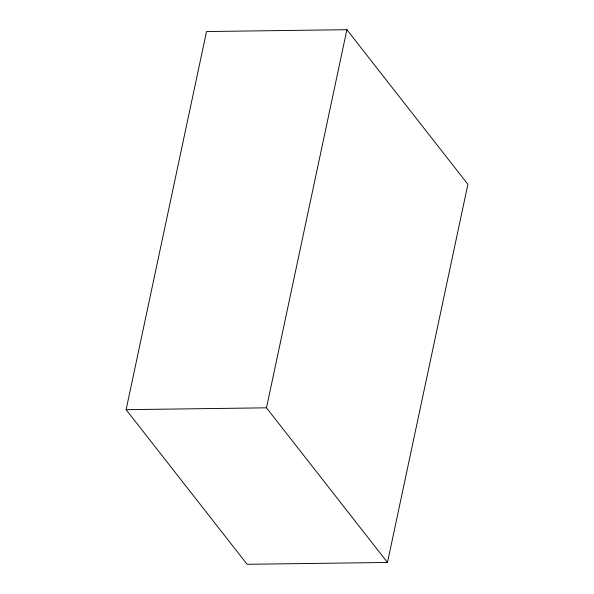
<?xml version="1.0" encoding="UTF-8"?>
<svg xmlns="http://www.w3.org/2000/svg" width="594" height="594" viewBox="0 0 594 594"><rect width="100%" height="100%" fill="white"/><g stroke="black" fill="none" stroke-linecap="round" stroke-linejoin="round"><path stroke-width="0.89" d="M126.114 409.667L206.519 31.541L346.889 29.7L467.886 184.333L387.481 562.459L247.111 564.3L126.114 409.667L266.483 407.826L387.481 562.459M266.483 407.826L346.889 29.7"/></g></svg>
